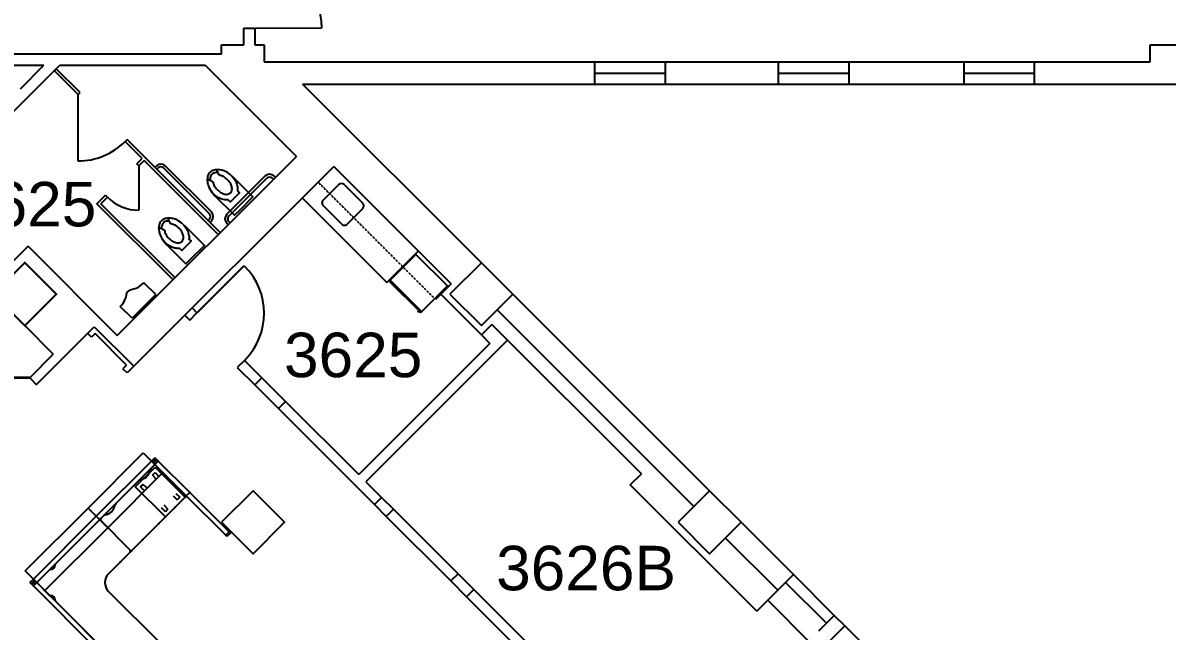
# Model space of a CAD drawing. Extents: x -3175 to 3292, y 161 to 2891.
# Drawn here: x -1607 to -991, y 1198 to 1526 of the extents above; entities that cross this region are included whole.
import ezdxf
from ezdxf.enums import TextEntityAlignment as Align

# ---------------------------------------------------------------- set-up
doc = ezdxf.new("R2010")
doc.units = 0
doc.header["$MEASUREMENT"] = 0
doc.linetypes.add('HIDDEN2', pattern=[0.1875, 0.125, -0.0625])
for name, color, linetype in [('A-ANNO-ROOM', 4, 'CONTINUOUS'), ('A-COLS', 5, 'CONTINUOUS'), ('A-DOOR', 2, 'CONTINUOUS'), ('A-FLOR-CASE', 3, 'CONTINUOUS'), ('A-FLOR-PFIX', 2, 'CONTINUOUS'), ('A-GLAZ', 2, 'CONTINUOUS'), ('A-GLAZ-SILL', 1, 'CONTINUOUS'), ('A-WALL-FULL', 6, 'CONTINUOUS'), ('AFUFI-P', 2, 'CONTINUOUS'), ('AFUPC-P', 3, 'CONTINUOUS'), ('AFUPN-P', 3, 'CONTINUOUS'), ('AFUWK-P', 1, 'CONTINUOUS')]:
    doc.layers.add(name, color=color, linetype=linetype)
doc.styles.add('ARIAL', font='arial.ttf')

msp = doc.modelspace()

# ---------------------------------------------------------------- linework, layer by layer
at = {"layer": 'A-COLS', "const_width": 1}
msp.add_lwpolyline([(-1623.14, 1380.07), (-1606.17, 1363.1), (-1589.2, 1380.07), (-1606.17, 1397.04)], close=True, dxfattribs=at)
at = {"layer": 'A-COLS'}
for points in [[(-1377.07, 1380.07), (-1360.1, 1363.1), (-1343.13, 1380.07), (-1360.1, 1397.04)], [(-1500.1, 1257.03), (-1483.13, 1240.06), (-1466.16, 1257.03), (-1483.13, 1274)], [(-1254.03, 1257.03), (-1237.06, 1240.06), (-1220.09, 1257.03), (-1237.06, 1274)]]:
    msp.add_lwpolyline(points, close=True, dxfattribs=at)
at = {"layer": 'A-DOOR'}
for points, const_width in [([(-1482.1, 1523.54), (-1446.1, 1523.54)], 1), ([(-1513.36, 1369.99), (-1487.91, 1395.45)], 1), ([(-1603.52, 1334.99), (-1652.51, 1335.36)], 1.5)]:
    msp.add_lwpolyline(points, dxfattribs=dict(at, const_width=const_width))
for centre, start, end in [((-1482.1, 1523.54), 0, 90), ((-1513.18, 1369.81), 315, 45)]:
    msp.add_arc(centre, 36, start, end, dxfattribs=at)
at = {"layer": 'A-FLOR-CASE', "linetype": 'HIDDEN2'}
msp.add_line((-1384.85, 1377.24), (-1448.13, 1440.52), dxfattribs=at)
at = {"layer": 'A-FLOR-CASE'}
for p, q in [((-1456.62, 1432.04), (-1411.01, 1386.43)), ((-1411.01, 1386.43), (-1394.04, 1403.4)), ((-1382.02, 1380.07), (-1384.85, 1377.24))]:
    msp.add_line(p, q, dxfattribs=at)
at = {"layer": 'A-FLOR-PFIX'}
for p, q in [((-1577.35, 1487.72), (-1590.26, 1500.63)), ((-1576.29, 1488.78), (-1589.2, 1501.69)), ((-1603.34, 1487.55), (-1662.74, 1428.15)), ((-1577.53, 1487.9), (-1577.53, 1451.9)), ((-1577.35, 1487.72), (-1576.29, 1488.78)), ((-1552.08, 1462.44), (-1551.02, 1463.51)), ((-1542.88, 1453.25), (-1552.08, 1462.44)), ((-1500.81, 1413.3), (-1551.02, 1463.51)), ((-1545.71, 1450.42), (-1542.88, 1453.25)), ((-1544.65, 1449.36), (-1545.71, 1450.42)), ((-1544.65, 1449.36), (-1541.82, 1452.19)), ((-1544.65, 1449.36), (-1544.65, 1425.36)), ((-1501.87, 1412.24), (-1541.82, 1452.19)), ((-1541.47, 1451.84), (-1541.82, 1452.19)), ((-1535.99, 1448.48), (-1535.28, 1449.19)), ((-1534.93, 1447.42), (-1534.22, 1448.13)), ((-1506.64, 1423.38), (-1531.39, 1448.13)), ((-1505.58, 1424.44), (-1530.33, 1449.19)), ((-1502.49, 1446.95), (-1502.49, 1446.95)), ((-1501.32, 1444.22), (-1501.32, 1444.22)), ((-1497.28, 1423.2), (-1476.77, 1443.71)), ((-1471.11, 1443), (-1471.82, 1443.71)), ((-1496.21, 1422.14), (-1475.71, 1442.65)), ((-1472.17, 1441.94), (-1472.88, 1442.65)), ((-1567.28, 1428.86), (-1562.68, 1433.45)), ((-1565.16, 1428.86), (-1561.62, 1432.39)), ((-1561.62, 1432.39), (-1562.68, 1433.45)), ((-1526.27, 1387.85), (-1567.28, 1428.86)), ((-1525.21, 1388.91), (-1565.16, 1428.86)), ((-1528.66, 1420.79), (-1528.66, 1420.79)), ((-1507.35, 1419.84), (-1506.64, 1420.55)), ((-1506.29, 1418.78), (-1505.58, 1419.49)), ((-1495.51, 1418.6), (-1496.21, 1419.31)), ((-1527.48, 1418.06), (-1527.48, 1418.06)), ((-1496.57, 1417.54), (-1497.28, 1418.25)), ((-1409.27, 1387.64), (-1392.29, 1370.67)), ((-1535.6, 1379.85), (-1541.96, 1386.22)), ((-1535.6, 1379.85), (-1548.32, 1367.12)), ((-1548.32, 1367.12), (-1554.69, 1373.49)), ((-1394.35, 1370.67), (-1393.84, 1371.18)), ((-1393.84, 1370.16), (-1394.35, 1370.67)), ((-1393.32, 1370.67), (-1393.84, 1370.16))]:
    msp.add_line(p, q, dxfattribs=at)
for points in [[(-1506.4, 1445.76, 0.143932), (-1507.64, 1443.47, 0.107177), (-1507.64, 1440, 0.077997), (-1506.32, 1436.59, 0.065232), (-1503.66, 1433.12)], [(-1507.79, 1441.5, -0.562484), (-1507.06, 1441.95), (-1504.96, 1440.9, -0.238976), (-1504.7, 1440.53, 0.08035), (-1504.03, 1438.55, 0.074934), (-1502.37, 1436.3, 0.074934), (-1500.12, 1434.64, 0.085426), (-1498, 1433.95, 0.066386), (-1496.83, 1433.93, 0.330534), (-1494.5, 1436.26, 0.066386), (-1494.52, 1437.43, 0.085426), (-1495.21, 1439.55, 0.074934), (-1496.87, 1441.8, 0.074934), (-1499.12, 1443.46, 0.08035), (-1501.1, 1444.13, -0.238976), (-1501.47, 1444.4), (-1502.51, 1446.47, -0.549653), (-1502.08, 1447.19)], [(-1502.14, 1447.19, 0.06085), (-1504.11, 1447, 0.143932), (-1506.4, 1445.76)], [(-1505.34, 1444.7, 0.143932), (-1506.18, 1443.15, 0.059203), (-1506.33, 1441.58)], [(-1494.75, 1443.92, -0.074934), (-1492.55, 1440.95, -0.085426), (-1491.55, 1437.87, -0.066386), (-1491.52, 1435.9), (-1490.42, 1434.8), (-1495.37, 1429.86), (-1496.47, 1430.95, -0.066386), (-1498.44, 1430.98, -0.085426), (-1501.52, 1431.99, -0.111314), (-1505.65, 1435.53)], [(-1502.12, 1445.69, 0.063273), (-1503.79, 1445.54, 0.143932), (-1505.34, 1444.7)], [(-1494.88, 1444.05, -0.022673), (-1493.76, 1443.02), (-1483.24, 1432.5), (-1486.05, 1429.69), (-1488.19, 1427.55), (-1490.32, 1425.41), (-1493.14, 1422.6), (-1503.66, 1433.12)], [(-1532.56, 1419.59, 0.143932), (-1533.81, 1417.31, 0.107177), (-1533.81, 1413.84, 0.077997), (-1532.48, 1410.42, 0.065232), (-1529.82, 1406.95)], [(-1533.95, 1415.34, -0.562484), (-1533.22, 1415.79), (-1531.13, 1414.73, -0.238976), (-1530.86, 1414.37, 0.08035), (-1530.19, 1412.39, 0.074934), (-1528.53, 1410.14, 0.074934), (-1526.28, 1408.48, 0.085426), (-1524.16, 1407.78, 0.066386), (-1522.99, 1407.77, 0.330534), (-1520.66, 1410.1, 0.066386), (-1520.68, 1411.27, 0.085426), (-1521.37, 1413.38, 0.074934), (-1523.03, 1415.63, 0.074934), (-1525.28, 1417.29, 0.08035), (-1527.26, 1417.96, -0.238976), (-1527.63, 1418.23), (-1528.67, 1420.3, -0.549653), (-1528.24, 1421.03)], [(-1528.3, 1421.02, 0.06085), (-1530.27, 1420.84, 0.143932), (-1532.56, 1419.59)], [(-1531.5, 1418.53, 0.143932), (-1532.34, 1416.99, 0.059203), (-1532.49, 1415.42)], [(-1528.28, 1419.52, 0.063273), (-1529.96, 1419.38, 0.143932), (-1531.5, 1418.53)], [(-1520.91, 1417.76, -0.074934), (-1518.72, 1414.79, -0.085426), (-1517.71, 1411.7, -0.066386), (-1517.69, 1409.74), (-1516.59, 1408.64), (-1521.54, 1403.69), (-1522.64, 1404.79, -0.066386), (-1524.6, 1404.82, -0.085426), (-1527.68, 1405.82, -0.111314), (-1531.82, 1409.36)], [(-1521.05, 1417.88, -0.022673), (-1519.92, 1416.85), (-1509.4, 1406.34), (-1512.22, 1403.52), (-1514.35, 1401.39), (-1516.49, 1399.25), (-1519.3, 1396.44), (-1529.82, 1406.95)]]:
    msp.add_lwpolyline(points, format="xyb", dxfattribs=at)
msp.add_lwpolyline([(-1436.93, 1439.21), (-1445.42, 1430.72, 0.414214), (-1445.42, 1427.89), (-1435.32, 1417.79, 0.414214), (-1432.49, 1417.79), (-1424, 1426.28, 0.414214), (-1424, 1429.11), (-1434.11, 1439.21, 0.414214)], format="xyb", close=True, dxfattribs=at)
msp.add_lwpolyline([(-1409.78, 1387.13), (-1395.38, 1401.52), (-1378.41, 1384.55), (-1392.81, 1370.16)], close=True, dxfattribs=at)
at = {"layer": 'A-FLOR-PFIX', "flags": 128}
msp.add_lwpolyline([(-1554.69, 1373.49), (-1553.75, 1374.52), (-1553.02, 1375.5), (-1552.47, 1376.43), (-1552.08, 1377.29), (-1551.8, 1378.09), (-1551.59, 1378.82), (-1551.44, 1379.48), (-1551.3, 1380.06), (-1551.15, 1380.56), (-1550.96, 1380.99), (-1550.74, 1381.36), (-1550.48, 1381.68), (-1550.16, 1381.94), (-1549.78, 1382.18), (-1549.33, 1382.38), (-1548.8, 1382.56), (-1548.18, 1382.74), (-1547.48, 1382.93), (-1546.71, 1383.18), (-1545.86, 1383.51), (-1544.96, 1383.94), (-1544.01, 1384.52), (-1543, 1385.27), (-1541.96, 1386.22)], dxfattribs=at)
at = {"layer": 'A-FLOR-PFIX'}
for centre, radius, start, end in [((-1577.53, 1487.9), 36, 270, 315), ((-1532.81, 1446.71), 3.5, 45, 135), ((-1532.81, 1446.71), 2, 45, 135), ((-1501.87, 1439.77), 7.43, 81.67248, 91.57416), ((-1502.18, 1437.66), 9.56, 62.14164, 81.67248), ((-1503.5, 1435.16), 12.38, 45, 62.14164), ((-1474.29, 1441.23), 3.5, 45, 135), ((-1474.29, 1441.23), 2, 45, 135), ((-1544.65, 1449.36), 24, 225, 270), ((-1528.04, 1413.61), 7.43, 81.67248, 91.57416), ((-1528.34, 1411.5), 9.56, 62.14164, 81.67248), ((-1529.66, 1409), 12.38, 45, 62.14164), ((-1508.06, 1421.96), 2, 315, 45), ((-1508.06, 1421.96), 3.5, 315, 45), ((-1494.8, 1420.73), 3.5, 135, 225), ((-1494.8, 1420.73), 2, 135, 225)]:
    msp.add_arc(centre, radius, start, end, dxfattribs=at)
at = {"layer": 'A-GLAZ'}
for p, q in [((-1299.1, 1499.35), (-1261.1, 1499.35)), ((-1200.1, 1499.35), (-1162.1, 1499.35)), ((-1100.1, 1499.35), (-1062.1, 1499.35)), ((-1196.15, 1224.6), (-1174.13, 1202.58))]:
    msp.add_line(p, q, dxfattribs=at)
at = {"layer": 'A-GLAZ-SILL'}
for p, q in [((-1299.1, 1505.35), (-1261.1, 1505.35)), ((-1200.1, 1505.35), (-1162.1, 1505.35)), ((-1100.1, 1505.35), (-1062.1, 1505.35)), ((-1299.1, 1493.35), (-1261.1, 1493.35)), ((-1200.1, 1493.35), (-1162.1, 1493.35)), ((-1100.1, 1493.35), (-1062.1, 1493.35)), ((-1478.36, 1334.99), (-1465.63, 1322.26)), ((-1482.25, 1331.1), (-1469.52, 1318.37)), ((-1413.87, 1270.5), (-1407.5, 1264.13)), ((-1417.76, 1266.61), (-1411.39, 1260.24)), ((-1372.65, 1229.28), (-1364.17, 1220.8)), ((-1191.9, 1228.85), (-1169.88, 1206.83)), ((-1376.54, 1225.39), (-1368.05, 1216.91)), ((-1205.74, 1215.01), (-1182.85, 1192.11)), ((-1164.23, 1201.17), (-1105.54, 1142.48))]:
    msp.add_line(p, q, dxfattribs=at)
at = {"layer": 'A-WALL-FULL'}
for p, q in [((-1488.09, 1514.53), (-1488.09, 1523.53)), ((-1488.09, 1523.53), (-1482.3, 1523.53)), ((-1482.1, 1523.54), (-1482.1, 1514.53)), ((-1500.09, 1514.53), (-1488.09, 1514.53)), ((-1500.09, 1509.53), (-1500.09, 1514.53)), ((-1482.1, 1514.53), (-1477.1, 1514.53)), ((-1477.1, 1514.53), (-1477.1, 1505.36)), ((-999.6, 1514.52), (-969.1, 1514.52)), ((-999.6, 1505.35), (-999.6, 1514.52)), ((-1500.09, 1509.53), (-1727.15, 1509.53)), ((-1477.1, 1505.36), (-1299.1, 1505.35)), ((-1299.1, 1505.35), (-1299.1, 1493.35)), ((-1261.1, 1505.35), (-1200.1, 1505.35)), ((-1261.1, 1505.35), (-1261.1, 1493.35)), ((-1200.1, 1505.35), (-1200.1, 1493.35)), ((-1162.1, 1505.35), (-1100.1, 1505.35)), ((-1162.1, 1505.35), (-1162.1, 1493.35)), ((-1100.1, 1505.35), (-1100.1, 1493.35)), ((-1062.1, 1505.35), (-999.6, 1505.35)), ((-1062.1, 1505.35), (-1062.1, 1493.35)), ((-1621.3, 1503.53), (-1595.84, 1503.53)), ((-1608.57, 1482.32), (-1587.36, 1503.53)), ((-1608.57, 1490.8), (-1595.84, 1503.53)), ((-1587.36, 1503.53), (-1509.01, 1503.53)), ((-1509.01, 1503.53), (-1459.8, 1454.31)), ((-1456.58, 1493.35), (-1299.1, 1493.35)), ((-1456.41, 1493.35), (-1360.1, 1397.04)), ((-1261.1, 1493.35), (-1200.1, 1493.35)), ((-1162.1, 1493.35), (-1100.1, 1493.35)), ((-1062.1, 1493.35), (-980.1, 1493.35)), ((-1556.32, 1357.79), (-1459.8, 1454.31)), ((-1547.48, 1341.18), (-1439.65, 1449.01)), ((-1376.36, 1385.72), (-1439.65, 1449.01)), ((-1604.4, 1405.88), (-1622.43, 1387.85)), ((-1604.4, 1405.88), (-1556.32, 1357.79)), ((-1376.36, 1385.72), (-1382.02, 1380.07)), ((-1360.1, 1358.15), (-1382.02, 1380.07)), ((-1237.06, 1274), (-1343.13, 1380.07)), ((-1517.25, 1366.1), (-1513.36, 1369.99)), ((-1516.01, 1372.64), (-1513.36, 1369.99)), ((-1245.55, 1265.52), (-1351.61, 1371.58)), ((-1606.17, 1363.1), (-1590.79, 1347.72)), ((-1519.9, 1368.75), (-1517.25, 1366.1)), ((-1354.44, 1363.8), (-1360.1, 1358.15)), ((-1354.44, 1363.8), (-1273.83, 1283.19)), ((-1599.81, 1331.28), (-1568.69, 1362.39)), ((-1570.23, 1356.86), (-1572.23, 1358.85)), ((-1568.29, 1358.8), (-1570.23, 1356.86)), ((-1568.69, 1362.39), (-1547.48, 1341.18)), ((-1551.32, 1341.83), (-1568.29, 1358.8)), ((-1360.1, 1358.15), (-1355.5, 1353.55)), ((-1355.5, 1353.55), (-1426.21, 1282.84)), ((-1345.95, 1355.32), (-1422.32, 1278.95)), ((-1603.52, 1334.99), (-1590.79, 1347.72)), ((-1551.32, 1341.83), (-1553.26, 1339.89)), ((-1551.02, 1337.64), (-1553.26, 1339.89)), ((-1547.48, 1341.18), (-1551.02, 1337.64)), ((-1487.73, 1344.36), (-1491.62, 1340.47)), ((-1491.62, 1340.47), (-1482.25, 1331.1)), ((-1487.73, 1344.36), (-1478.36, 1334.99)), ((-1603.52, 1334.99), (-1599.79, 1331.26)), ((-1478.36, 1334.99), (-1482.25, 1331.1)), ((-1465.63, 1322.26), (-1469.52, 1318.37)), ((-1465.63, 1322.26), (-1426.21, 1282.84)), ((-1469.52, 1318.37), (-1417.76, 1266.61)), ((-1426.21, 1282.84), (-1429.04, 1285.67)), ((-1279.84, 1277.18), (-1273.83, 1283.19)), ((-1422.32, 1278.95), (-1413.87, 1270.5)), ((-1211.7, 1209.05), (-1279.84, 1277.18)), ((-1413.87, 1270.5), (-1417.76, 1266.61)), ((-1407.5, 1264.13), (-1411.39, 1260.24)), ((-1411.39, 1260.24), (-1376.54, 1225.39)), ((-1407.5, 1264.13), (-1372.65, 1229.28)), ((-1220.09, 1257.03), (-1191.9, 1228.85)), ((-1228.57, 1248.55), (-1200.39, 1220.36)), ((-1372.65, 1229.28), (-1376.54, 1225.39)), ((-1200.39, 1220.36), (-1191.9, 1228.85)), ((-1364.17, 1220.8), (-1368.05, 1216.91)), ((-1368.05, 1216.91), (-1291.32, 1140.18)), ((-1364.17, 1220.8), (-1287.44, 1144.07)), ((-1211.7, 1209.05), (-1200.39, 1220.36)), ((-1169.88, 1206.83), (-1178.37, 1198.35)), ((-1169.88, 1206.83), (-1164.23, 1201.17)), ((-1164.23, 1201.17), (-1172.71, 1192.69))]:
    msp.add_line(p, q, dxfattribs=at)
at = {"layer": 'AFUFI-P'}
for p, q in [((-1546.6, 1276.09), (-1535.99, 1286.69)), ((-1537.4, 1282.45), (-1535.99, 1283.87)), ((-1535.99, 1286.69), (-1519.81, 1270.52)), ((-1535.99, 1283.87), (-1533.87, 1281.74)), ((-1543.77, 1276.09), (-1542.35, 1277.5)), ((-1540.23, 1275.38), (-1542.35, 1277.5)), ((-1537.4, 1282.45), (-1535.28, 1280.33)), ((-1530.42, 1259.91), (-1546.6, 1276.09)), ((-1541.65, 1273.97), (-1543.77, 1276.09)), ((-1519.81, 1270.52), (-1530.42, 1259.91)), ((-1526.18, 1271.23), (-1524.06, 1269.1)), ((-1524.76, 1272.64), (-1522.64, 1270.52)), ((-1522.64, 1270.52), (-1524.06, 1269.1)), ((-1530.42, 1262.74), (-1532.54, 1264.86)), ((-1529.01, 1264.16), (-1531.13, 1266.28)), ((-1529.01, 1264.16), (-1530.42, 1262.74))]:
    msp.add_line(p, q, dxfattribs=at)
for p in [(-1519.81, 1270.52), (-1525.12, 1265.22), (-1530.42, 1259.91)]:
    msp.add_point(p, dxfattribs=at)
at = {"layer": 'AFUPC-P'}
for p, q in [((-1537.92, 1290.04), (-1536.08, 1291.87)), ((-1536.08, 1288.2), (-1537.92, 1290.04)), ((-1535.87, 1289.82), (-1537.17, 1289.82)), ((-1537, 1289.12), (-1536.08, 1290.04)), ((-1536.79, 1288.9), (-1534.95, 1290.74)), ((-1536.08, 1288.2), (-1536.79, 1288.9)), ((-1534.24, 1290.04), (-1536.08, 1291.87)), ((-1534.24, 1290.04), (-1536.08, 1288.2)), ((-1535.16, 1289.12), (-1536.08, 1290.04)), ((-1534.24, 1290.04), (-1536.08, 1288.2)), ((-1535.87, 1289.82), (-1535.87, 1291.12)), ((-1534.95, 1290.74), (-1534.24, 1290.04)), ((-1497.89, 1250.01), (-1496.06, 1251.85)), ((-1497.19, 1249.31), (-1497.89, 1250.01)), ((-1495.35, 1251.14), (-1497.19, 1249.31)), ((-1496.06, 1251.85), (-1495.35, 1251.14)), ((-1601.56, 1226.4), (-1603.39, 1224.56)), ((-1601.56, 1222.72), (-1603.39, 1224.56)), ((-1601.34, 1224.34), (-1602.64, 1224.34)), ((-1602.26, 1223.43), (-1600.42, 1225.26)), ((-1601.56, 1222.72), (-1602.26, 1223.43)), ((-1601.56, 1226.4), (-1599.72, 1224.56)), ((-1600.64, 1225.48), (-1601.56, 1224.56)), ((-1599.72, 1224.56), (-1601.56, 1222.72)), ((-1600.64, 1223.64), (-1601.56, 1224.56)), ((-1599.72, 1224.56), (-1601.56, 1222.72)), ((-1601.34, 1224.34), (-1601.34, 1225.64)), ((-1600.42, 1225.26), (-1599.72, 1224.56))]:
    msp.add_line(p, q, dxfattribs=at)
for p in [(-1537.92, 1290.04), (-1534.24, 1290.04), (-1534.24, 1290.04), (-1536.08, 1288.2), (-1536.08, 1288.2), (-1497.89, 1250.01), (-1496.06, 1251.85), (-1601.56, 1226.4), (-1601.56, 1222.72), (-1601.56, 1222.72), (-1599.72, 1224.56), (-1599.72, 1224.56)]:
    msp.add_point(p, dxfattribs=at)
at = {"layer": 'AFUPN-P'}
for p, q in [((-1567.62, 1260.34), (-1537.92, 1290.04)), ((-1537.92, 1290.04), (-1536.08, 1288.2)), ((-1536.08, 1288.2), (-1534.24, 1290.04)), ((-1534.24, 1290.04), (-1517.27, 1273.06)), ((-1536.08, 1288.2), (-1565.78, 1258.5)), ((-1519.11, 1271.23), (-1536.08, 1288.2)), ((-1517.27, 1273.06), (-1519.11, 1271.23)), ((-1519.11, 1271.23), (-1517.27, 1273.06)), ((-1497.89, 1250.01), (-1519.11, 1271.23)), ((-1517.27, 1273.06), (-1496.06, 1251.85)), ((-1601.56, 1226.4), (-1567.62, 1260.34)), ((-1565.78, 1258.5), (-1599.72, 1224.56)), ((-1567.62, 1260.34), (-1565.78, 1258.5)), ((-1565.78, 1258.5), (-1567.62, 1260.34)), ((-1496.06, 1251.85), (-1497.89, 1250.01)), ((-1599.72, 1224.56), (-1601.56, 1226.4)), ((-1601.56, 1222.72), (-1599.72, 1224.56)), ((-1567.62, 1188.78), (-1601.56, 1222.72)), ((-1599.72, 1224.56), (-1565.78, 1190.62))]:
    msp.add_line(p, q, dxfattribs=at)
for p in [(-1537.92, 1290.04), (-1534.24, 1290.04), (-1536.08, 1288.2), (-1536.08, 1288.2), (-1519.11, 1271.23), (-1519.11, 1271.23), (-1517.27, 1273.06), (-1517.27, 1273.06), (-1567.62, 1260.34), (-1567.62, 1260.34), (-1565.78, 1258.5), (-1565.78, 1258.5), (-1497.89, 1250.01), (-1496.06, 1251.85), (-1601.56, 1226.4), (-1601.56, 1222.72), (-1599.72, 1224.56), (-1599.72, 1224.56)]:
    msp.add_point(p, dxfattribs=at)
at = {"layer": 'AFUWK-P'}
for p, q in [((-1572, 1264.72), (-1542.3, 1294.42)), ((-1542.3, 1294.42), (-1531.69, 1283.81)), ((-1531.69, 1283.81), (-1561.39, 1254.11)), ((-1536.61, 1287.67), (-1538.02, 1286.25)), ((-1519.64, 1271.76), (-1535.55, 1287.67)), ((-1557.11, 1267.16), (-1544.74, 1279.53)), ((-1548.28, 1242.06), (-1519.64, 1270.7)), ((-1605.94, 1230.78), (-1572, 1264.72)), ((-1572, 1264.72), (-1561.39, 1254.11)), ((-1561.39, 1254.11), (-1572, 1264.72)), ((-1565.25, 1259.03), (-1563.83, 1260.44)), ((-1561.39, 1254.11), (-1595.33, 1220.17)), ((-1589.5, 1234.77), (-1566.31, 1257.97)), ((-1549.34, 1242.06), (-1565.25, 1257.97)), ((-1549.34, 1242.06), (-1565.25, 1257.97)), ((-1549.34, 1241), (-1561, 1229.33)), ((-1595.33, 1220.17), (-1605.94, 1230.78)), ((-1599.19, 1225.09), (-1592.96, 1231.31)), ((-1592.96, 1217.8), (-1599.19, 1224.03)), ((-1532.37, 1191.15), (-1561, 1219.78)), ((-1549.34, 1174.18), (-1589.5, 1214.34))]:
    msp.add_line(p, q, dxfattribs=at)
for centre, radius, start, end in [((-1544.56, 1286.08), 6, 281.44268, 348.55732), ((-1535.59, 1284.24), 3.16, 140.32922, 168.13108), ((-1536.08, 1287.14), 0.75, 45, 135), ((-1542.72, 1277.1), 3.16, 101.86891, 129.67078), ((-1520.17, 1271.23), 0.75, 315, 45), ((-1563.66, 1266.98), 6, 281.44268, 348.55732), ((-1554.68, 1265.14), 3.16, 140.32922, 168.13108), ((-1565.78, 1257.44), 0.75, 45, 135), ((-1564.72, 1258.5), 0.75, 135, 225.00001), ((-1561.82, 1258.01), 3.16, 101.86891, 129.67078), ((-1549.87, 1241.53), 0.75, 315.00001, 45), ((-1548.81, 1242.59), 0.75, 225.00001, 315), ((-1592.29, 1234.1), 2.5, 270.59304, 359.40696), ((-1588.79, 1234.07), 1, 135, 179.40696), ((-1592.26, 1230.6), 1, 90.59304, 135), ((-1556.23, 1224.56), 6.75, 135, 225), ((-1598.66, 1224.56), 0.75, 135, 225), ((-1592.26, 1218.51), 1, 225, 269.40696), ((-1592.29, 1215.01), 2.5, 0.59305, 89.40697), ((-1588.79, 1215.05), 1, 180.59304, 225)]:
    msp.add_arc(centre, radius, start, end, dxfattribs=at)
for p in [(-1536.08, 1288.2), (-1536.08, 1288.2), (-1536.08, 1288.2), (-1519.11, 1271.23), (-1519.11, 1271.23), (-1525.12, 1265.22), (-1525.12, 1265.22), (-1565.78, 1258.5), (-1565.78, 1258.5), (-1565.78, 1258.5), (-1565.78, 1258.5), (-1565.78, 1258.5), (-1565.78, 1258.5), (-1533.96, 1256.38), (-1533.96, 1256.38), (-1542.8, 1247.54), (-1542.8, 1247.54), (-1548.81, 1241.53), (-1548.81, 1241.53), (-1548.81, 1241.53), (-1548.81, 1241.53), (-1554.82, 1235.52), (-1554.82, 1235.52), (-1599.72, 1224.56), (-1599.72, 1224.56), (-1599.72, 1224.56)]:
    msp.add_point(p, dxfattribs=at)

# ---------------------------------------------------------------- texts
at = {"layer": 'A-ANNO-ROOM', "style": 'ARIAL'}
for s, p in [('3625', (-1604.9, 1416.62)), ('3625', (-1429.17, 1335.3)), ('3626B', (-1303.67, 1220.36))]:
    msp.add_text(s, height=24, dxfattribs=at).set_placement(p, align=Align.CENTER)

doc.saveas('drawing.dxf')
